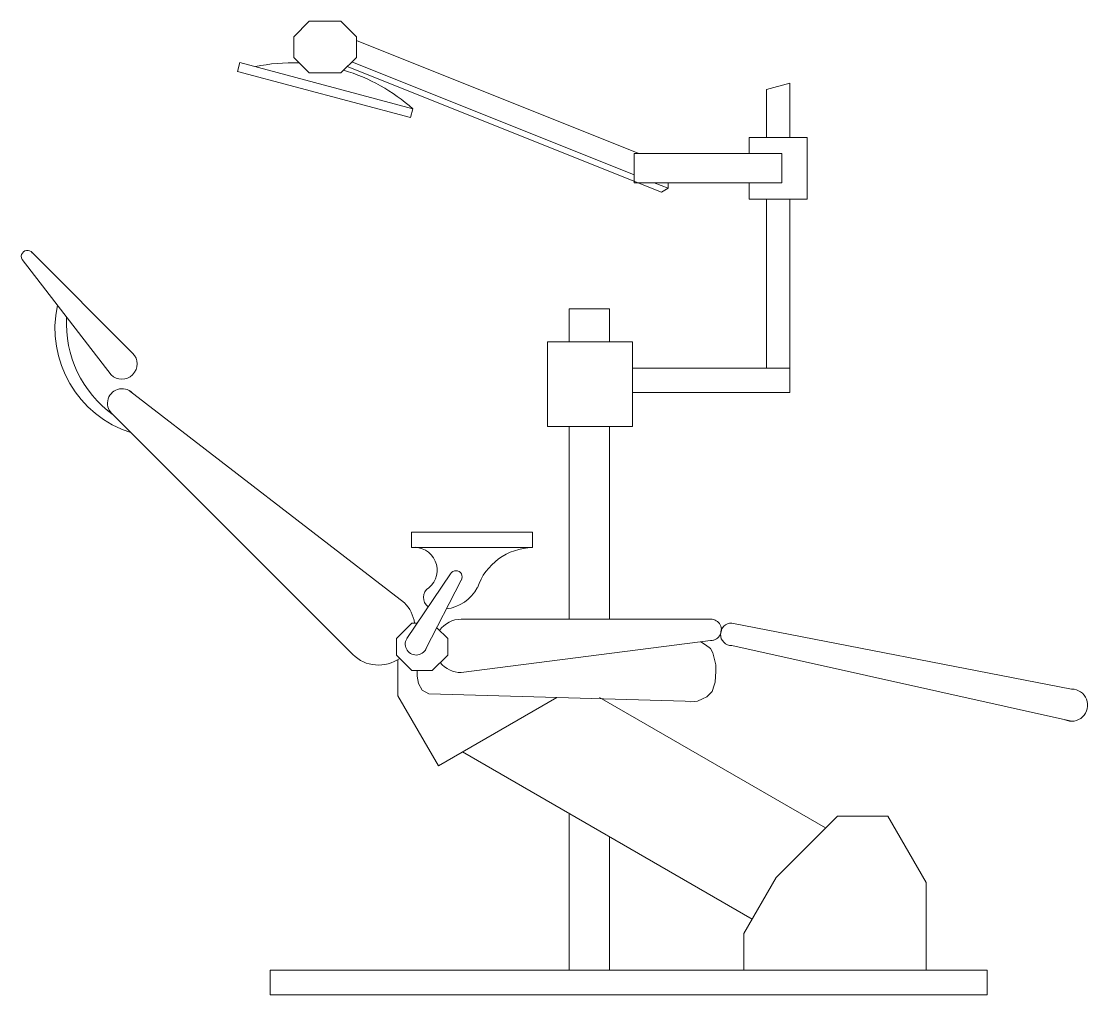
# Model space of a CAD drawing. Header units: metres. Extents: x 250.7 to 272.7, y -162.8 to -110.1.
# Drawn here: x 250.667 to 252.847, y -156.23 to -154.24 of the extents above; entities that cross this region are included whole.
import ezdxf

# ---------------------------------------------------------------- set-up
doc = ezdxf.new("R2010")
doc.units = ezdxf.units.M
doc.header["$MEASUREMENT"] = 0
doc.layers.add('A. muebles', color=152, linetype='Continuous', lineweight=15)

msp = doc.modelspace()

# ---------------------------------------------------------------- linework, layer by layer
at = {"layer": 'A. muebles'}
for p, q in [((251.2555, -154.2401), (251.2241, -154.2716)), ((251.3206, -154.2401), (251.2555, -154.2401)), ((251.3521, -154.2716), (251.3206, -154.2401)), ((251.2241, -154.2716), (251.2241, -154.3141)), ((251.3521, -154.3141), (251.3521, -154.2716)), ((251.9296, -154.5104), (251.3521, -154.2795)), ((251.2241, -154.3141), (251.2555, -154.3456)), ((251.3206, -154.3456), (251.3521, -154.3141)), ((251.1094, -154.3425), (251.1142, -154.3243)), ((251.1142, -154.3243), (251.4675, -154.419)), ((251.9762, -154.5895), (251.3336, -154.3326)), ((251.9203, -154.5538), (251.3431, -154.3231)), ((251.1094, -154.3425), (251.4627, -154.4371)), ((251.2555, -154.3456), (251.3206, -154.3456)), ((252.1904, -154.3792), (252.2387, -154.3663)), ((252.1904, -154.4778), (252.1904, -154.3792)), ((252.2387, -154.3663), (252.2387, -154.4778)), ((251.4675, -154.419), (251.4627, -154.4371)), ((252.1555, -154.5104), (252.1555, -154.4778)), ((252.1555, -154.4778), (252.2738, -154.4778)), ((252.2738, -154.4778), (252.2738, -154.6041)), ((251.9203, -154.5104), (252.2221, -154.5104)), ((251.9203, -154.5701), (251.9203, -154.5104)), ((252.2221, -154.5104), (252.2221, -154.5701)), ((252.2221, -154.5701), (251.9203, -154.5701)), ((251.9899, -154.5816), (251.9613, -154.5701)), ((251.9899, -154.5816), (251.9899, -154.5701)), ((252.1555, -154.6041), (252.1555, -154.5701)), ((251.9899, -154.5816), (251.9762, -154.5895)), ((252.2738, -154.6041), (252.1555, -154.6041)), ((252.1904, -154.9492), (252.1904, -154.6041)), ((252.2387, -154.6041), (252.2387, -154.9992)), ((250.6689, -154.7274), (250.8505, -154.9627)), ((250.6873, -154.711), (250.8947, -154.9185)), ((251.8699, -154.8281), (251.7871, -154.8281)), ((251.7871, -154.8955), (251.7871, -154.8281)), ((251.8699, -154.8955), (251.8699, -154.8281)), ((251.7431, -154.8955), (251.9165, -154.8955)), ((251.7431, -155.0688), (251.7431, -154.8955)), ((251.9165, -154.8955), (251.9165, -155.0688)), ((252.2387, -154.9492), (251.9165, -154.9492)), ((250.8885, -154.9955), (251.4503, -155.4291)), ((252.1904, -154.9992), (251.9165, -154.9992)), ((252.2387, -154.9992), (252.1904, -154.9992)), ((250.8494, -155.0393), (251.3448, -155.5347)), ((251.9165, -155.0688), (251.7431, -155.0688)), ((251.7871, -155.4627), (251.7871, -155.0688)), ((251.8699, -155.4627), (251.8699, -155.0688)), ((251.4646, -155.2846), (251.7122, -155.2846)), ((251.4646, -155.3159), (251.4646, -155.2846)), ((251.7122, -155.2846), (251.7122, -155.3159)), ((251.7122, -155.3159), (251.4646, -155.3159)), ((251.455, -155.5024), (251.5448, -155.3699)), ((251.4937, -155.5248), (251.5667, -155.3826)), ((252.0793, -155.4627), (251.5665, -155.4627)), ((251.4344, -155.502), (251.4658, -155.4706)), ((251.4658, -155.4706), (251.4766, -155.4706)), ((251.5167, -155.48), (251.5388, -155.502)), ((252.8144, -155.6055), (252.1196, -155.4704)), ((251.4344, -155.5362), (251.4344, -155.502)), ((251.5388, -155.502), (251.5388, -155.5362)), ((252.0818, -155.5055), (251.5665, -155.5719)), ((252.0566, -155.5088), (252.066, -155.5153)), ((252.066, -155.5153), (252.0764, -155.5228)), ((252.0764, -155.5228), (252.0809, -155.5317)), ((252.0809, -155.5317), (252.0839, -155.5421)), ((252.8144, -155.6714), (252.1196, -155.5166)), ((251.4658, -155.5676), (251.4344, -155.5362)), ((251.4371, -155.619), (251.4371, -155.5451)), ((251.5388, -155.5362), (251.5074, -155.5676)), ((252.0839, -155.5421), (252.0869, -155.5556)), ((252.0869, -155.5556), (252.0869, -155.569)), ((251.5074, -155.5676), (251.4658, -155.5676)), ((251.4765, -155.5735), (251.4765, -155.5676)), ((251.4765, -155.5794), (251.4765, -155.5735)), ((252.0869, -155.569), (252.0854, -155.5914)), ((251.4795, -155.5943), (251.4765, -155.5794)), ((251.4869, -155.6078), (251.4795, -155.5943)), ((252.0839, -155.5973), (252.0794, -155.6107)), ((252.0854, -155.5914), (252.0839, -155.5973)), ((251.52, -155.7625), (251.4371, -155.619)), ((251.5004, -155.6152), (251.4869, -155.6078)), ((252.0242, -155.6301), (251.5004, -155.6152)), ((252.069, -155.6212), (252.06, -155.6257)), ((252.0794, -155.6107), (252.069, -155.6212)), ((251.7623, -155.6227), (251.52, -155.7625)), ((251.8495, -155.6227), (252.3115, -155.8894)), ((252.0361, -155.6316), (252.0242, -155.6301)), ((252.0496, -155.6301), (252.0361, -155.6316)), ((252.06, -155.6257), (252.0496, -155.6301)), ((251.5694, -155.734), (252.1612, -156.0757)), ((251.7871, -156.1804), (251.7871, -155.8597)), ((252.2103, -155.9906), (252.3357, -155.8653)), ((252.3357, -155.8653), (252.4387, -155.8653)), ((252.4387, -155.8653), (252.517, -156.0009)), ((251.8699, -156.1804), (251.8699, -155.9075)), ((252.1441, -156.1054), (252.2103, -155.9906)), ((252.517, -156.0009), (252.517, -156.1804)), ((252.1441, -156.1804), (252.1441, -156.1054)), ((251.176, -156.1804), (252.1441, -156.1804)), ((251.176, -156.2304), (251.176, -156.1804)), ((252.517, -156.1804), (252.1441, -156.1804)), ((252.517, -156.1804), (252.642, -156.1804)), ((252.642, -156.1804), (252.642, -156.2304)), ((252.642, -156.2304), (251.176, -156.2304))]:
    msp.add_line(p, q, dxfattribs=at)
for centre, radius, start, end in [((251.2214, -154.6937), 0.3688, 87.8792, 101.864), ((251.2214, -154.6937), 0.3688, 48.136, 73.4988), ((250.6796, -154.7209), 0.0125, 37.6595, 224.2437), ((250.9607, -154.8678), 0.2248, 167.8845, 252.2158), ((250.9888, -154.8584), 0.2295, 176.6674, 234.2715), ((250.8726, -154.9406), 0.0313, 225, 45), ((250.8731, -155.0211), 0.0298, 45.7563, 232.3405), ((251.4704, -155.3623), 0.0468, 309.6125, 97.1075), ((251.7153, -155.4383), 0.1225, 91.4695, 160.974), ((251.5558, -155.3762), 0.0127, 330, 150), ((251.5128, -155.4182), 0.0235, 122.3581, 234.4715), ((251.5247, -155.3572), 0.0853, 277.8116, 331.1409), ((251.3975, -155.4819), 0.0746, 8.7154, 45), ((251.5665, -155.5173), 0.0546, 90, 144.2743), ((252.0766, -155.4843), 0.0219, 270.7563, 97.3405), ((252.1196, -155.4935), 0.0231, 90, 270), ((251.4744, -155.5136), 0.0223, 141.752, 335.6246), ((251.3975, -155.4819), 0.0746, 225, 305.4736), ((251.5665, -155.5173), 0.0546, 218.4802, 270), ((252.8144, -155.6384), 0.0329, 244.8881, 90)]:
    msp.add_arc(centre, radius, start, end, dxfattribs=at)

doc.saveas('drawing.dxf')
